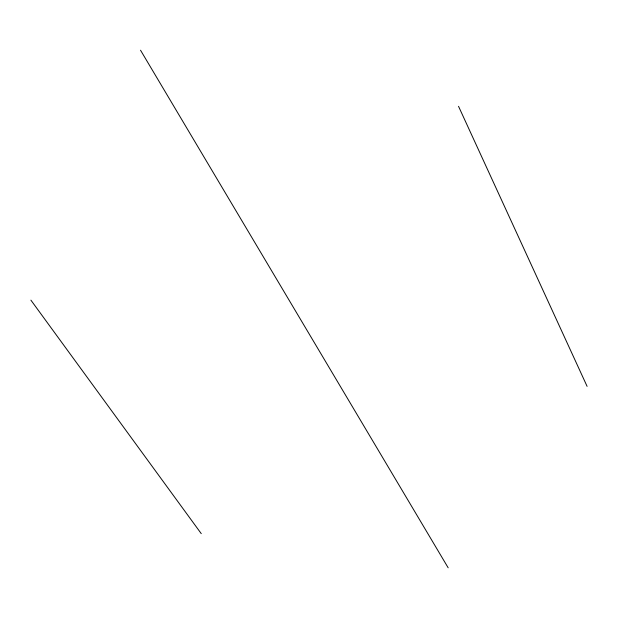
<?xml version="1.0" encoding="UTF-8"?>
<svg xmlns="http://www.w3.org/2000/svg" width="618" height="618" viewBox="0 0 618 618"><rect width="100%" height="100%" fill="white"/><g stroke="black" fill="none" stroke-linecap="round" stroke-linejoin="round"><path stroke-width="0.93" d="M30.9 300.147L201.259 533.643M140.518 50.205L448.174 567.795M458.533 106.311L587.1 386.366"/></g></svg>
